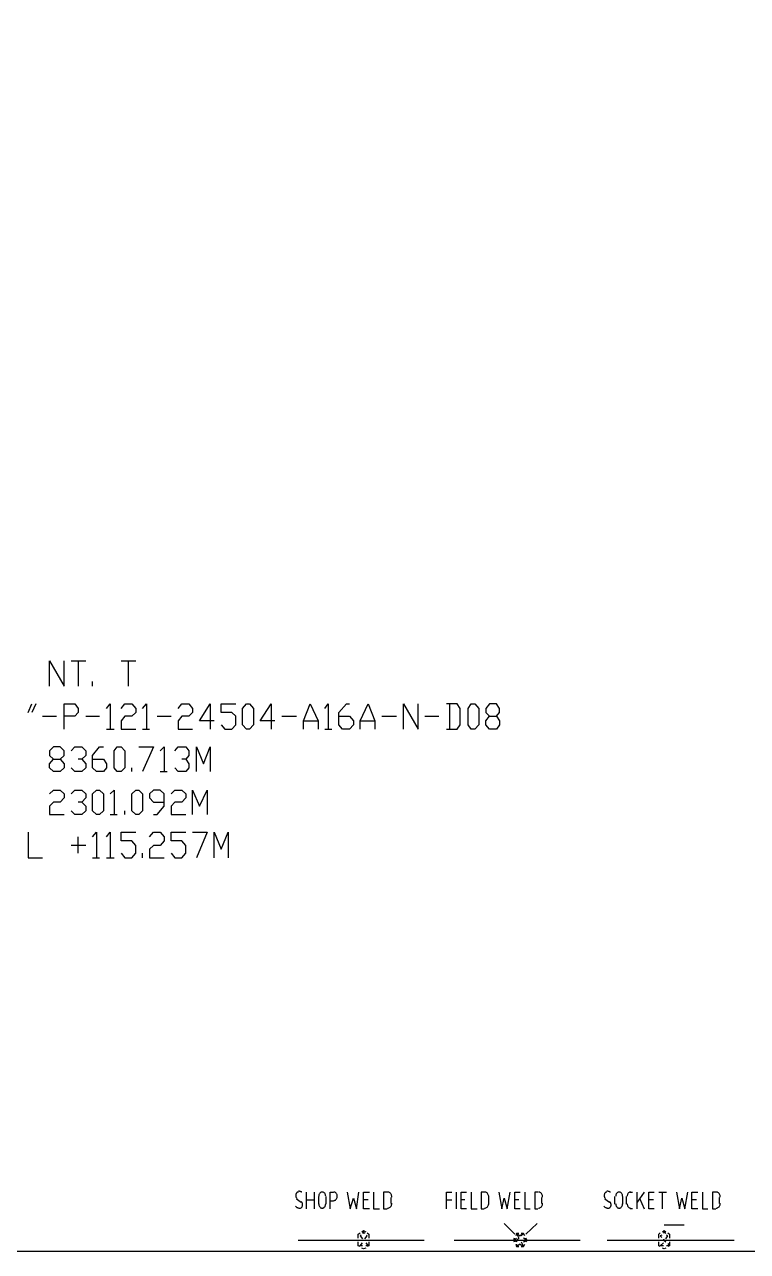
# Model space of a CAD drawing. Header units: millimetres. Extents: x 0 to 818, y 0 to 746.
# Drawn here: x 610.5 to 723.3, y 0 to 191.5 of the extents above; entities that cross this region are included whole.
import ezdxf

# ---------------------------------------------------------------- set-up
doc = ezdxf.new("R2010")
doc.units = ezdxf.units.MM
doc.layers.add('DIAGRAM_IMAGE', color=7, linetype='Continuous')
doc.layers.add('DIAGRAM_VECTOR', color=4, linetype='Continuous')
picture_1 = doc.add_image_def('image1.png', size_in_pixel=(3409, 3109))

msp = doc.modelspace()

# ---------------------------------------------------------------- linework, layer by layer
at = {"layer": 'DIAGRAM_VECTOR'}
for p, q in [((614.44, 88.24), (614.44, 92.2)), ((614.44, 92.2), (616.72, 88.24)), ((616.72, 88.24), (616.72, 92.2)), ((617.8, 92.2), (620.08, 92.2)), ((618.88, 92.2), (618.88, 88.24)), ((625.6, 92.2), (627.88, 92.2)), ((626.68, 92.2), (626.68, 88.24)), ((621.16, 88.24), (621.16, 88.96)), ((611.08, 84.16), (611.68, 85.48)), ((612.28, 85.48), (611.68, 84.16)), ((616.72, 81.52), (616.72, 85.48)), ((616.72, 85.48), (618.4, 85.48)), ((618.4, 85.48), (618.88, 84.76)), ((618.88, 84.76), (618.88, 84.16)), ((623.32, 84.76), (623.92, 85.48)), ((623.92, 85.48), (623.92, 81.52)), ((625.6, 84.76), (626.2, 85.48)), ((626.2, 85.48), (627.28, 85.48)), ((627.28, 85.48), (627.88, 84.76)), ((627.88, 84.76), (627.88, 84.16)), ((628.96, 84.76), (629.56, 85.48)), ((629.56, 85.48), (629.56, 81.52)), ((634.48, 84.76), (635.08, 85.48)), ((635.08, 85.48), (636.16, 85.48)), ((636.16, 85.48), (636.76, 84.76)), ((636.76, 84.76), (636.76, 84.16)), ((637.84, 82.84), (639.52, 85.48)), ((639.52, 85.48), (639.52, 81.52)), ((641.2, 84.16), (641.2, 85.48)), ((641.2, 85.48), (643.48, 85.48)), ((644.56, 84.76), (645.16, 85.48)), ((644.56, 82.24), (644.56, 84.76)), ((645.16, 85.48), (645.64, 85.48)), ((645.64, 85.48), (646.24, 84.76)), ((646.24, 84.76), (646.24, 82.24)), ((647.32, 82.84), (649, 85.48)), ((649, 85.48), (649, 81.52)), ((654.04, 82.84), (655.12, 85.48)), ((655.12, 85.48), (656.32, 82.84)), ((657.4, 84.76), (657.88, 85.48)), ((657.88, 85.48), (657.88, 81.52)), ((659.56, 84.16), (660.76, 85.48)), ((660.76, 85.48), (661.24, 85.48)), ((662.92, 82.84), (664.12, 85.48)), ((664.12, 85.48), (665.2, 82.84)), ((669.64, 81.52), (669.64, 85.48)), ((669.64, 85.48), (671.92, 81.52)), ((671.92, 81.52), (671.92, 85.48)), ((678.04, 85.48), (676.36, 85.48)), ((676.84, 85.48), (676.84, 81.52)), ((678.52, 84.76), (678.04, 85.48)), ((678.52, 82.24), (678.52, 84.76)), ((679.72, 84.76), (680.2, 85.48)), ((679.72, 82.24), (679.72, 84.76)), ((680.2, 85.48), (680.8, 85.48)), ((680.8, 85.48), (681.4, 84.76)), ((681.4, 84.76), (681.4, 82.24)), ((683.08, 85.48), (682.48, 84.76)), ((682.48, 84.76), (682.48, 84.16)), ((684.16, 85.48), (683.08, 85.48)), ((684.64, 84.76), (684.16, 85.48)), ((684.64, 84.16), (684.64, 84.76)), ((613.36, 83.56), (615.52, 83.56)), ((618.4, 83.56), (616.72, 83.56)), ((618.88, 84.16), (618.4, 83.56)), ((620.08, 83.56), (622.24, 83.56)), ((626.2, 83.56), (625.6, 82.84)), ((625.6, 82.84), (625.6, 81.52)), ((627.28, 83.56), (626.2, 83.56)), ((627.88, 84.16), (627.28, 83.56)), ((631.24, 83.56), (633.4, 83.56)), ((635.08, 83.56), (634.48, 82.84)), ((634.48, 82.84), (634.48, 81.52)), ((636.16, 83.56), (635.08, 83.56)), ((636.76, 84.16), (636.16, 83.56)), ((640.12, 82.84), (637.84, 82.84)), ((642.88, 84.16), (641.2, 84.16)), ((643.48, 83.56), (642.88, 84.16)), ((643.48, 82.24), (643.48, 83.56)), ((649.6, 82.84), (647.32, 82.84)), ((650.68, 83.56), (652.96, 83.56)), ((654.04, 81.52), (654.04, 82.84)), ((654.04, 82.84), (656.32, 82.84)), ((656.32, 82.84), (656.32, 81.52)), ((659.56, 82.24), (659.56, 84.16)), ((659.56, 83.56), (661.24, 83.56)), ((661.24, 83.56), (661.84, 82.84)), ((661.84, 82.84), (661.84, 82.24)), ((662.92, 81.52), (662.92, 82.84)), ((662.92, 82.84), (665.2, 82.84)), ((665.2, 82.84), (665.2, 81.52)), ((666.28, 83.56), (668.56, 83.56)), ((673, 83.56), (675.16, 83.56)), ((682.48, 84.16), (683.08, 83.56)), ((682.48, 82.84), (683.08, 83.56)), ((682.48, 82.24), (682.48, 82.84)), ((683.08, 83.56), (684.16, 83.56)), ((684.16, 83.56), (684.64, 84.16)), ((684.16, 83.56), (684.64, 82.84)), ((684.64, 82.84), (684.64, 82.24)), ((623.32, 81.52), (624.52, 81.52)), ((625.6, 81.52), (627.88, 81.52)), ((628.96, 81.52), (630.04, 81.52)), ((634.48, 81.52), (636.76, 81.52)), ((641.2, 82.24), (641.8, 81.52)), ((641.8, 81.52), (642.88, 81.52)), ((642.88, 81.52), (643.48, 82.24)), ((645.16, 81.52), (644.56, 82.24)), ((645.64, 81.52), (645.16, 81.52)), ((646.24, 82.24), (645.64, 81.52)), ((657.4, 81.52), (658.48, 81.52)), ((660.16, 81.52), (659.56, 82.24)), ((661.24, 81.52), (660.16, 81.52)), ((661.84, 82.24), (661.24, 81.52)), ((676.36, 81.52), (678.04, 81.52)), ((678.04, 81.52), (678.52, 82.24)), ((680.2, 81.52), (679.72, 82.24)), ((680.8, 81.52), (680.2, 81.52)), ((681.4, 82.24), (680.8, 81.52)), ((683.08, 81.52), (682.48, 82.24)), ((684.16, 81.52), (683.08, 81.52)), ((684.64, 82.24), (684.16, 81.52)), ((615.04, 78.76), (614.44, 78.16)), ((616.12, 78.76), (615.04, 78.76)), ((616.72, 78.16), (616.12, 78.76)), ((617.8, 78.16), (618.4, 78.76)), ((618.4, 78.76), (619.48, 78.76)), ((619.48, 78.76), (620.08, 78.16)), ((621.16, 77.44), (622.24, 78.76)), ((622.24, 78.76), (622.84, 78.76)), ((624.52, 78.16), (625, 78.76)), ((625, 78.76), (625.6, 78.76)), ((625.6, 78.76), (626.2, 78.16)), ((628.36, 78.76), (630.64, 78.76)), ((630.64, 78.76), (628.96, 74.92)), ((631.72, 78.16), (632.32, 78.76)), ((632.32, 78.76), (632.32, 74.92)), ((634, 78.16), (634.48, 78.76)), ((634.48, 78.76), (635.68, 78.76)), ((635.68, 78.76), (636.16, 78.16)), ((637.36, 74.92), (637.36, 78.76)), ((637.36, 78.76), (638.44, 76.12)), ((638.44, 76.12), (639.52, 78.76)), ((639.52, 78.76), (639.52, 74.92)), ((614.44, 78.16), (614.44, 77.44)), ((614.44, 77.44), (615.04, 76.84)), ((614.44, 76.12), (615.04, 76.84)), ((615.04, 76.84), (616.12, 76.84)), ((616.12, 76.84), (616.72, 77.44)), ((616.12, 76.84), (616.72, 76.12)), ((616.72, 77.44), (616.72, 78.16)), ((619.48, 76.84), (618.88, 76.84)), ((620.08, 77.44), (619.48, 76.84)), ((619.48, 76.84), (620.08, 76.12)), ((620.08, 78.16), (620.08, 77.44)), ((621.16, 75.52), (621.16, 77.44)), ((621.16, 76.84), (622.84, 76.84)), ((622.84, 76.84), (623.32, 76.12)), ((624.52, 75.52), (624.52, 78.16)), ((626.2, 78.16), (626.2, 75.52)), ((635.68, 76.84), (635.08, 76.84)), ((636.16, 77.44), (635.68, 76.84)), ((635.68, 76.84), (636.16, 76.12)), ((636.16, 78.16), (636.16, 77.44)), ((614.44, 75.52), (614.44, 76.12)), ((615.04, 74.92), (614.44, 75.52)), ((616.12, 74.92), (615.04, 74.92)), ((616.72, 75.52), (616.12, 74.92)), ((616.72, 76.12), (616.72, 75.52)), ((618.4, 74.92), (617.8, 75.52)), ((619.48, 74.92), (618.4, 74.92)), ((620.08, 75.52), (619.48, 74.92)), ((620.08, 76.12), (620.08, 75.52)), ((621.76, 74.92), (621.16, 75.52)), ((622.84, 74.92), (621.76, 74.92)), ((623.32, 75.52), (622.84, 74.92)), ((623.32, 76.12), (623.32, 75.52)), ((625, 74.92), (624.52, 75.52)), ((625.6, 74.92), (625, 74.92)), ((626.2, 75.52), (625.6, 74.92)), ((627.28, 74.92), (627.28, 75.52)), ((631.72, 74.92), (632.8, 74.92)), ((634.48, 74.92), (634, 75.52)), ((635.68, 74.92), (634.48, 74.92)), ((636.16, 75.52), (635.68, 74.92)), ((636.16, 76.12), (636.16, 75.52)), ((614.44, 71.44), (615.04, 72.04)), ((615.04, 72.04), (616.12, 72.04)), ((616.12, 72.04), (616.72, 71.44)), ((616.72, 71.44), (616.72, 70.84)), ((617.8, 71.44), (618.4, 72.04)), ((618.4, 72.04), (619.48, 72.04)), ((619.48, 72.04), (620.08, 71.44)), ((620.08, 71.44), (620.08, 70.84)), ((621.16, 71.44), (621.76, 72.04)), ((621.16, 68.8), (621.16, 71.44)), ((621.76, 72.04), (622.24, 72.04)), ((622.24, 72.04), (622.84, 71.44)), ((622.84, 71.44), (622.84, 68.8)), ((623.92, 71.44), (624.52, 72.04)), ((624.52, 72.04), (624.52, 68.2)), ((627.28, 71.44), (627.88, 72.04)), ((627.28, 68.8), (627.28, 71.44)), ((627.88, 72.04), (628.36, 72.04)), ((628.36, 72.04), (628.96, 71.44)), ((628.96, 71.44), (628.96, 68.8)), ((630.64, 72.04), (630.04, 71.44)), ((630.04, 71.44), (630.04, 70.84)), ((631.72, 72.04), (630.64, 72.04)), ((632.32, 71.44), (631.72, 72.04)), ((632.32, 69.52), (632.32, 71.44)), ((633.4, 71.44), (634, 72.04)), ((634, 72.04), (635.08, 72.04)), ((635.08, 72.04), (635.68, 71.44)), ((635.68, 71.44), (635.68, 70.84)), ((636.76, 68.2), (636.76, 72.04)), ((636.76, 72.04), (637.84, 69.52)), ((637.84, 69.52), (639.04, 72.04)), ((639.04, 72.04), (639.04, 68.2)), ((615.04, 70.12), (614.44, 69.52)), ((614.44, 69.52), (614.44, 68.2)), ((616.12, 70.12), (615.04, 70.12)), ((616.72, 70.84), (616.12, 70.12)), ((619.48, 70.12), (618.88, 70.12)), ((620.08, 70.84), (619.48, 70.12)), ((619.48, 70.12), (620.08, 69.52)), ((620.08, 69.52), (620.08, 68.8)), ((630.04, 70.84), (630.64, 70.12)), ((630.64, 70.12), (632.32, 70.12)), ((631.24, 68.2), (632.32, 69.52)), ((634, 70.12), (633.4, 69.52)), ((633.4, 69.52), (633.4, 68.2)), ((635.08, 70.12), (634, 70.12)), ((635.68, 70.84), (635.08, 70.12)), ((614.44, 68.2), (616.72, 68.2)), ((618.4, 68.2), (617.8, 68.8)), ((619.48, 68.2), (618.4, 68.2)), ((620.08, 68.8), (619.48, 68.2)), ((621.76, 68.2), (621.16, 68.8)), ((622.24, 68.2), (621.76, 68.2)), ((622.84, 68.8), (622.24, 68.2)), ((623.92, 68.2), (625, 68.2)), ((626.2, 68.2), (626.2, 68.8)), ((627.88, 68.2), (627.28, 68.8)), ((628.36, 68.2), (627.88, 68.2)), ((628.96, 68.8), (628.36, 68.2)), ((630.64, 68.2), (631.24, 68.2)), ((633.4, 68.2), (635.68, 68.2)), ((611.08, 65.44), (611.08, 61.48)), ((621.16, 64.72), (621.76, 65.44)), ((621.76, 65.44), (621.76, 61.48)), ((623.32, 64.72), (623.92, 65.44)), ((623.92, 65.44), (623.92, 61.48)), ((625.6, 64.12), (625.6, 65.44)), ((625.6, 65.44), (627.88, 65.44)), ((630.04, 64.72), (630.64, 65.44)), ((630.64, 65.44), (631.72, 65.44)), ((631.72, 65.44), (632.32, 64.72)), ((633.4, 64.12), (633.4, 65.44)), ((633.4, 65.44), (635.68, 65.44)), ((636.76, 65.44), (639.04, 65.44)), ((639.04, 65.44), (637.36, 61.48)), ((640.12, 61.48), (640.12, 65.44)), ((640.12, 65.44), (641.2, 62.8)), ((641.2, 62.8), (642.28, 65.44)), ((642.28, 65.44), (642.28, 61.48)), ((620.08, 63.4), (617.8, 63.4)), ((618.88, 62.2), (618.88, 64.72)), ((627.28, 64.12), (625.6, 64.12)), ((627.88, 63.4), (627.28, 64.12)), ((627.88, 62.2), (627.88, 63.4)), ((630.64, 63.4), (630.04, 62.8)), ((631.72, 63.4), (630.64, 63.4)), ((632.32, 64.12), (631.72, 63.4)), ((632.32, 64.72), (632.32, 64.12)), ((635.08, 64.12), (633.4, 64.12)), ((635.68, 63.4), (635.08, 64.12)), ((635.68, 62.2), (635.68, 63.4)), ((611.08, 61.48), (613.36, 61.48)), ((621.16, 61.48), (622.24, 61.48)), ((623.32, 61.48), (624.52, 61.48)), ((625.6, 62.2), (626.2, 61.48)), ((626.2, 61.48), (627.28, 61.48)), ((627.28, 61.48), (627.88, 62.2)), ((628.96, 61.48), (628.96, 62.2)), ((630.04, 62.8), (630.04, 61.48)), ((630.04, 61.48), (632.32, 61.48)), ((633.4, 62.2), (634, 61.48)), ((634, 61.48), (635.08, 61.48)), ((635.08, 61.48), (635.68, 62.2)), ((652.85, 8.86), (652.84, 8.79)), ((652.84, 8.79), (652.84, 8.72)), ((652.84, 8.72), (652.85, 8.65)), ((652.87, 8.94), (652.85, 8.86)), ((652.85, 8.65), (652.86, 8.58)), ((652.86, 8.58), (652.88, 8.51)), ((652.89, 9), (652.87, 8.94)), ((652.88, 8.51), (652.91, 8.45)), ((652.92, 9.06), (652.89, 9)), ((652.91, 8.45), (652.94, 8.39)), ((652.96, 9.12), (652.92, 9.06)), ((652.94, 8.39), (652.98, 8.34)), ((653, 9.16), (652.96, 9.12)), ((652.96, 8.2), (653.68, 7.72)), ((652.98, 8.34), (653.02, 8.3)), ((653.04, 9.2), (653, 9.16)), ((653.02, 8.3), (653.07, 8.26)), ((653.09, 9.24), (653.04, 9.2)), ((653.15, 9.26), (653.09, 9.24)), ((653.2, 9.27), (653.15, 9.26)), ((653.26, 9.28), (653.2, 9.27)), ((653.33, 9.4), (653.27, 9.4)), ((653.39, 9.39), (653.33, 9.4)), ((653.44, 9.39), (653.39, 9.39)), ((653.5, 9.37), (653.44, 9.39)), ((653.55, 9.36), (653.5, 9.37)), ((653.61, 9.35), (653.55, 9.36)), ((653.66, 9.33), (653.61, 9.35)), ((653.72, 9.31), (653.66, 9.33)), ((653.74, 7.74), (653.69, 7.78)), ((653.77, 9.28), (653.72, 9.31)), ((653.78, 7.7), (653.74, 7.74)), ((653.82, 9.25), (653.77, 9.28)), ((653.82, 7.65), (653.78, 7.7)), ((654.52, 6.64), (654.52, 9.28)), ((654.52, 8.08), (655.72, 8.08)), ((655.72, 9.28), (655.72, 6.64)), ((656.45, 8.73), (656.44, 8.62)), ((656.44, 7.36), (656.44, 8.56)), ((656.47, 8.83), (656.45, 8.73)), ((656.5, 8.92), (656.47, 8.83)), ((656.54, 9.01), (656.5, 8.92)), ((656.6, 9.09), (656.54, 9.01)), ((656.66, 9.15), (656.6, 9.09)), ((656.73, 9.21), (656.66, 9.15)), ((656.81, 9.25), (656.73, 9.21)), ((656.89, 9.27), (656.81, 9.25)), ((656.98, 9.28), (656.89, 9.27)), ((657.07, 9.27), (656.98, 9.28)), ((657.15, 9.25), (657.07, 9.27)), ((657.23, 9.21), (657.15, 9.25)), ((657.3, 9.15), (657.23, 9.21)), ((657.36, 9.09), (657.3, 9.15)), ((657.42, 9.01), (657.36, 9.09)), ((657.46, 8.92), (657.42, 9.01)), ((657.49, 8.83), (657.46, 8.92)), ((657.51, 8.73), (657.49, 8.83)), ((657.52, 8.62), (657.51, 8.73)), ((657.52, 8.56), (657.52, 7.36)), ((658.24, 6.64), (658.24, 9.28)), ((658.24, 9.28), (658.72, 9.28)), ((658.72, 7.84), (658.24, 7.84)), ((658.87, 9.27), (658.78, 9.28)), ((658.78, 7.96), (658.87, 7.97)), ((658.95, 9.25), (658.87, 9.27)), ((658.87, 7.97), (658.95, 7.99)), ((659.03, 9.21), (658.95, 9.25)), ((658.95, 7.99), (659.03, 8.03)), ((659.1, 9.15), (659.03, 9.21)), ((659.03, 8.03), (659.1, 8.09)), ((659.16, 9.09), (659.1, 9.15)), ((659.1, 8.09), (659.16, 8.15)), ((659.22, 9.01), (659.16, 9.09)), ((659.16, 8.15), (659.22, 8.23)), ((659.26, 8.92), (659.22, 9.01)), ((659.22, 8.23), (659.26, 8.32)), ((659.29, 8.83), (659.26, 8.92)), ((659.26, 8.32), (659.29, 8.41)), ((659.31, 8.73), (659.29, 8.83)), ((659.29, 8.41), (659.31, 8.51)), ((659.32, 8.62), (659.31, 8.73)), ((659.31, 8.51), (659.32, 8.62)), ((660.88, 9.28), (661.36, 6.64)), ((661.36, 6.64), (661.84, 8.32)), ((661.84, 8.32), (662.32, 6.64)), ((662.32, 6.64), (662.68, 9.28)), ((663.4, 6.64), (663.4, 9.28)), ((663.4, 9.28), (664.36, 9.28)), ((664.12, 8.08), (663.4, 8.08)), ((664.96, 9.28), (664.96, 6.64)), ((667.12, 9.28), (666.52, 9.28)), ((666.52, 9.28), (666.52, 6.64)), ((667.29, 9.27), (667.18, 9.28)), ((667.39, 9.24), (667.29, 9.27)), ((667.48, 9.19), (667.39, 9.24)), ((667.57, 9.13), (667.48, 9.19)), ((667.65, 9.05), (667.57, 9.13)), ((667.71, 8.96), (667.65, 9.05)), ((667.77, 8.86), (667.71, 8.96)), ((667.72, 7.48), (667.72, 8.44)), ((667.81, 8.75), (667.77, 8.86)), ((667.83, 8.63), (667.81, 8.75)), ((667.84, 8.5), (667.83, 8.63)), ((676.36, 6.64), (676.36, 9.28)), ((676.36, 9.28), (677.2, 9.28)), ((676.36, 8.08), (677.2, 8.08)), ((677.92, 6.64), (677.92, 9.28)), ((678.64, 6.64), (678.64, 9.28)), ((678.64, 9.28), (679.48, 9.28)), ((679.24, 8.08), (678.64, 8.08)), ((680.2, 9.28), (680.2, 6.64)), ((682.24, 9.28), (681.76, 9.28)), ((681.76, 9.28), (681.76, 6.64)), ((682.41, 9.27), (682.3, 9.28)), ((682.51, 9.24), (682.41, 9.27)), ((682.6, 9.19), (682.51, 9.24)), ((682.69, 9.13), (682.6, 9.19)), ((682.77, 9.05), (682.69, 9.13)), ((682.83, 8.96), (682.77, 9.05)), ((682.89, 8.86), (682.83, 8.96)), ((682.93, 8.75), (682.89, 8.86)), ((682.95, 8.63), (682.93, 8.75)), ((682.96, 8.5), (682.95, 8.63)), ((682.96, 7.48), (682.96, 8.44)), ((684.52, 9.28), (685, 6.64)), ((685, 6.64), (685.36, 8.32)), ((685.36, 8.32), (685.84, 6.64)), ((685.84, 6.64), (686.32, 9.28)), ((687.04, 6.64), (687.04, 9.28)), ((687.04, 9.28), (687.88, 9.28)), ((687.64, 8.08), (687.04, 8.08)), ((688.6, 9.28), (688.6, 6.64)), ((690.64, 9.28), (690.16, 9.28)), ((690.16, 9.28), (690.16, 6.64)), ((690.81, 9.27), (690.7, 9.28)), ((690.91, 9.24), (690.81, 9.27)), ((691, 9.19), (690.91, 9.24)), ((691.09, 9.13), (691, 9.19)), ((691.17, 9.05), (691.09, 9.13)), ((691.23, 8.96), (691.17, 9.05)), ((691.29, 8.86), (691.23, 8.96)), ((691.24, 7.48), (691.24, 8.44)), ((691.33, 8.75), (691.29, 8.86)), ((691.35, 8.63), (691.33, 8.75)), ((691.36, 8.5), (691.35, 8.63)), ((700.97, 8.86), (700.96, 8.79)), ((700.96, 8.79), (700.96, 8.72)), ((700.96, 8.72), (700.97, 8.65)), ((700.99, 8.94), (700.97, 8.86)), ((700.97, 8.65), (700.98, 8.58)), ((700.98, 8.58), (701, 8.51)), ((701.01, 9), (700.99, 8.94)), ((701, 8.51), (701.03, 8.45)), ((701.04, 9.06), (701.01, 9)), ((701.03, 8.45), (701.06, 8.39)), ((701.08, 9.12), (701.04, 9.06)), ((701.06, 8.39), (701.1, 8.34)), ((701.12, 9.16), (701.08, 9.12)), ((701.08, 8.2), (701.8, 7.72)), ((701.1, 8.34), (701.14, 8.3)), ((701.16, 9.2), (701.12, 9.16)), ((701.14, 8.3), (701.19, 8.26)), ((701.21, 9.24), (701.16, 9.2)), ((701.27, 9.26), (701.21, 9.24)), ((701.32, 9.27), (701.27, 9.26)), ((701.38, 9.28), (701.32, 9.27)), ((701.45, 9.4), (701.39, 9.4)), ((701.51, 9.39), (701.45, 9.4)), ((701.56, 9.39), (701.51, 9.39)), ((701.62, 9.37), (701.56, 9.39)), ((701.67, 9.36), (701.62, 9.37)), ((701.73, 9.35), (701.67, 9.36)), ((701.78, 9.33), (701.73, 9.35)), ((701.84, 9.31), (701.78, 9.33)), ((701.86, 7.74), (701.81, 7.78)), ((701.89, 9.28), (701.84, 9.31)), ((701.9, 7.7), (701.86, 7.74)), ((701.94, 9.25), (701.89, 9.28)), ((701.94, 7.65), (701.9, 7.7)), ((702.64, 7.36), (702.64, 8.56)), ((702.77, 8.73), (702.76, 8.62)), ((702.79, 8.83), (702.77, 8.73)), ((702.82, 8.92), (702.79, 8.83)), ((702.86, 9.01), (702.82, 8.92)), ((702.92, 9.09), (702.86, 9.01)), ((702.98, 9.15), (702.92, 9.09)), ((703.05, 9.21), (702.98, 9.15)), ((703.13, 9.25), (703.05, 9.21)), ((703.21, 9.27), (703.13, 9.25)), ((703.3, 9.28), (703.21, 9.27)), ((703.39, 9.27), (703.3, 9.28)), ((703.47, 9.25), (703.39, 9.27)), ((703.55, 9.21), (703.47, 9.25)), ((703.62, 9.15), (703.55, 9.21)), ((703.68, 9.09), (703.62, 9.15)), ((703.74, 9.01), (703.68, 9.09)), ((703.78, 8.92), (703.74, 9.01)), ((703.81, 8.83), (703.78, 8.92)), ((703.83, 8.73), (703.81, 8.83)), ((703.84, 8.62), (703.83, 8.73)), ((703.84, 8.56), (703.84, 7.36)), ((704.44, 7.36), (704.44, 8.56)), ((704.57, 8.73), (704.56, 8.62)), ((704.59, 8.83), (704.57, 8.73)), ((704.62, 8.92), (704.59, 8.83)), ((704.66, 9.01), (704.62, 8.92)), ((704.72, 9.09), (704.66, 9.01)), ((704.78, 9.15), (704.72, 9.09)), ((704.85, 9.21), (704.78, 9.15)), ((704.93, 9.25), (704.85, 9.21)), ((705.01, 9.27), (704.93, 9.25)), ((705.1, 9.28), (705.01, 9.27)), ((705.04, 9.28), (705.4, 9.28)), ((706.12, 6.64), (706.12, 9.28)), ((707.2, 9.28), (706.12, 7.72)), ((706.48, 8.32), (707.2, 6.64)), ((707.92, 6.64), (707.92, 9.28)), ((707.92, 9.28), (708.76, 9.28)), ((708.64, 8.08), (707.92, 8.08)), ((709.48, 9.28), (710.68, 9.28)), ((710.08, 6.64), (710.08, 9.28)), ((712.24, 9.28), (712.72, 6.64)), ((712.72, 6.64), (713.08, 8.32)), ((713.08, 8.32), (713.56, 6.64)), ((713.56, 6.64), (714.04, 9.28)), ((714.64, 6.64), (714.64, 9.28)), ((714.64, 9.28), (715.6, 9.28)), ((715.36, 8.08), (714.64, 8.08)), ((716.32, 9.28), (716.32, 6.64)), ((718.36, 9.28), (717.88, 9.28)), ((717.88, 9.28), (717.88, 6.64)), ((718.53, 9.27), (718.42, 9.28)), ((718.63, 9.24), (718.53, 9.27)), ((718.72, 9.19), (718.63, 9.24)), ((718.81, 9.13), (718.72, 9.19)), ((718.89, 9.05), (718.81, 9.13)), ((718.95, 8.96), (718.89, 9.05)), ((719.01, 8.86), (718.95, 8.96)), ((718.96, 7.48), (718.96, 8.44)), ((719.05, 8.75), (719.01, 8.86)), ((719.07, 8.63), (719.05, 8.75)), ((719.08, 8.5), (719.07, 8.63)), ((652.79, 7.05), (652.84, 7)), ((652.84, 7), (652.91, 6.95)), ((652.91, 6.95), (652.97, 6.91)), ((652.97, 6.91), (653.04, 6.87)), ((653.04, 6.87), (653.1, 6.84)), ((653.1, 6.84), (653.17, 6.82)), ((653.17, 6.82), (653.24, 6.8)), ((653.24, 6.8), (653.31, 6.78)), ((653.31, 6.78), (653.38, 6.77)), ((653.38, 6.77), (653.45, 6.76)), ((653.5, 6.76), (653.56, 6.77)), ((653.56, 6.77), (653.61, 6.78)), ((653.61, 6.78), (653.67, 6.8)), ((653.67, 6.8), (653.72, 6.84)), ((653.72, 6.84), (653.76, 6.88)), ((653.76, 6.88), (653.8, 6.92)), ((653.8, 6.92), (653.84, 6.98)), ((653.85, 7.59), (653.82, 7.65)), ((653.84, 6.98), (653.87, 7.04)), ((653.88, 7.53), (653.85, 7.59)), ((653.87, 7.04), (653.89, 7.1)), ((653.9, 7.46), (653.88, 7.53)), ((653.89, 7.1), (653.91, 7.18)), ((653.91, 7.39), (653.9, 7.46)), ((653.92, 7.32), (653.91, 7.39)), ((653.91, 7.18), (653.92, 7.25)), ((653.92, 7.25), (653.92, 7.32)), ((656.44, 7.42), (656.45, 7.31)), ((656.45, 7.31), (656.47, 7.21)), ((656.47, 7.21), (656.5, 7.12)), ((656.5, 7.12), (656.54, 7.03)), ((656.54, 7.03), (656.6, 6.95)), ((656.6, 6.95), (656.66, 6.89)), ((656.66, 6.89), (656.73, 6.83)), ((656.73, 6.83), (656.81, 6.79)), ((656.81, 6.79), (656.89, 6.77)), ((656.89, 6.77), (656.98, 6.76)), ((656.98, 6.76), (657.07, 6.77)), ((657.07, 6.77), (657.15, 6.79)), ((657.15, 6.79), (657.23, 6.83)), ((657.23, 6.83), (657.3, 6.89)), ((657.3, 6.89), (657.36, 6.95)), ((657.36, 6.95), (657.42, 7.03)), ((657.42, 7.03), (657.46, 7.12)), ((657.46, 7.12), (657.49, 7.21)), ((657.49, 7.21), (657.51, 7.31)), ((657.51, 7.31), (657.52, 7.42)), ((664.36, 6.64), (663.4, 6.64)), ((664.96, 6.64), (665.92, 6.64)), ((666.52, 6.64), (667.12, 6.64)), ((667.18, 6.76), (667.29, 6.77)), ((667.29, 6.77), (667.39, 6.8)), ((667.39, 6.8), (667.48, 6.85)), ((667.48, 6.85), (667.57, 6.91)), ((667.57, 6.91), (667.65, 6.99)), ((667.65, 6.99), (667.71, 7.08)), ((667.71, 7.08), (667.77, 7.18)), ((667.77, 7.18), (667.81, 7.29)), ((667.81, 7.29), (667.83, 7.41)), ((667.83, 7.41), (667.84, 7.54)), ((679.48, 6.64), (678.64, 6.64)), ((680.2, 6.64), (681.16, 6.64)), ((681.76, 6.64), (682.24, 6.64)), ((682.3, 6.76), (682.41, 6.77)), ((682.41, 6.77), (682.51, 6.8)), ((682.51, 6.8), (682.6, 6.85)), ((682.6, 6.85), (682.69, 6.91)), ((682.69, 6.91), (682.77, 6.99)), ((682.77, 6.99), (682.83, 7.08)), ((682.83, 7.08), (682.89, 7.18)), ((682.89, 7.18), (682.93, 7.29)), ((682.93, 7.29), (682.95, 7.41)), ((682.95, 7.41), (682.96, 7.54)), ((687.88, 6.64), (687.04, 6.64)), ((688.6, 6.64), (689.44, 6.64)), ((690.16, 6.64), (690.64, 6.64)), ((690.7, 6.76), (690.81, 6.77)), ((690.81, 6.77), (690.91, 6.8)), ((690.91, 6.8), (691, 6.85)), ((691, 6.85), (691.09, 6.91)), ((691.09, 6.91), (691.17, 6.99)), ((691.17, 6.99), (691.23, 7.08)), ((691.23, 7.08), (691.29, 7.18)), ((691.29, 7.18), (691.33, 7.29)), ((691.33, 7.29), (691.35, 7.41)), ((691.35, 7.41), (691.36, 7.54)), ((700.91, 7.05), (700.96, 7)), ((700.96, 7), (701.03, 6.95)), ((701.03, 6.95), (701.09, 6.91)), ((701.09, 6.91), (701.16, 6.87)), ((701.16, 6.87), (701.22, 6.84)), ((701.22, 6.84), (701.29, 6.82)), ((701.29, 6.82), (701.36, 6.8)), ((701.36, 6.8), (701.43, 6.78)), ((701.43, 6.78), (701.5, 6.77)), ((701.5, 6.77), (701.57, 6.76)), ((701.62, 6.76), (701.68, 6.77)), ((701.68, 6.77), (701.73, 6.78)), ((701.73, 6.78), (701.79, 6.8)), ((701.79, 6.8), (701.84, 6.84)), ((701.84, 6.84), (701.88, 6.88)), ((701.88, 6.88), (701.92, 6.92)), ((701.92, 6.92), (701.96, 6.98)), ((701.97, 7.59), (701.94, 7.65)), ((701.96, 6.98), (701.99, 7.04)), ((702, 7.53), (701.97, 7.59)), ((701.99, 7.04), (702.01, 7.1)), ((702.02, 7.46), (702, 7.53)), ((702.01, 7.1), (702.03, 7.18)), ((702.03, 7.39), (702.02, 7.46)), ((702.04, 7.32), (702.03, 7.39)), ((702.03, 7.18), (702.04, 7.25)), ((702.04, 7.25), (702.04, 7.32)), ((702.76, 7.42), (702.77, 7.31)), ((702.77, 7.31), (702.79, 7.21)), ((702.79, 7.21), (702.82, 7.12)), ((702.82, 7.12), (702.86, 7.03)), ((702.86, 7.03), (702.92, 6.95)), ((702.92, 6.95), (702.98, 6.89)), ((702.98, 6.89), (703.05, 6.83)), ((703.05, 6.83), (703.13, 6.79)), ((703.13, 6.79), (703.21, 6.77)), ((703.21, 6.77), (703.3, 6.76)), ((703.3, 6.76), (703.39, 6.77)), ((703.39, 6.77), (703.47, 6.79)), ((703.47, 6.79), (703.55, 6.83)), ((703.55, 6.83), (703.62, 6.89)), ((703.62, 6.89), (703.68, 6.95)), ((703.68, 6.95), (703.74, 7.03)), ((703.74, 7.03), (703.78, 7.12)), ((703.78, 7.12), (703.81, 7.21)), ((703.81, 7.21), (703.83, 7.31)), ((703.83, 7.31), (703.84, 7.42)), ((704.56, 7.42), (704.57, 7.31)), ((704.57, 7.31), (704.59, 7.21)), ((704.59, 7.21), (704.62, 7.12)), ((704.62, 7.12), (704.66, 7.03)), ((704.66, 7.03), (704.72, 6.95)), ((704.72, 6.95), (704.78, 6.89)), ((704.78, 6.89), (704.85, 6.83)), ((704.85, 6.83), (704.93, 6.79)), ((704.93, 6.79), (705.01, 6.77)), ((705.01, 6.77), (705.1, 6.76)), ((705.4, 6.64), (705.04, 6.64)), ((708.76, 6.64), (707.92, 6.64)), ((715.6, 6.64), (714.64, 6.64)), ((716.32, 6.64), (717.16, 6.64)), ((717.88, 6.64), (718.36, 6.64)), ((718.42, 6.76), (718.53, 6.77)), ((718.53, 6.77), (718.63, 6.8)), ((718.63, 6.8), (718.72, 6.85)), ((718.72, 6.85), (718.81, 6.91)), ((718.81, 6.91), (718.89, 6.99)), ((718.89, 6.99), (718.95, 7.08)), ((718.95, 7.08), (719.01, 7.18)), ((719.01, 7.18), (719.05, 7.29)), ((719.05, 7.29), (719.07, 7.41)), ((719.07, 7.41), (719.08, 7.54)), ((685.36, 4.36), (687.04, 2.68)), ((688.72, 2.68), (690.52, 4.36)), ((713.44, 4.12), (710.32, 4.12)), ((662.56, 2.68), (662.92, 2.92)), ((662.56, 2.08), (662.56, 2.68)), ((663.04, 2.56), (662.92, 2.44)), ((662.92, 2.44), (663.28, 1.96)), ((663.16, 3.04), (663.4, 3.28)), ((663.4, 3.04), (663.28, 2.8)), ((663.4, 3.28), (663.76, 3.04)), ((663.64, 2.8), (663.4, 3.04)), ((663.64, 1.96), (664, 2.44)), ((664, 2.44), (663.88, 2.56)), ((664, 2.92), (664.24, 2.68)), ((664.24, 2.68), (664.24, 2.08)), ((686.8, 1.72), (687.28, 2.08)), ((686.92, 2.08), (686.8, 1.72)), ((687.28, 2.8), (687.16, 2.44)), ((687.76, 2.44), (687.28, 2.8)), ((687.28, 2.8), (687.64, 2.08)), ((687.64, 2.8), (687.28, 2.8)), ((687.64, 2.08), (687.28, 1.72)), ((687.76, 2.44), (688.36, 2.8)), ((688.36, 2.8), (688, 2.44)), ((688.36, 2.8), (688, 2.8)), ((688.6, 2.44), (688.36, 2.8)), ((688.96, 1.72), (688.36, 2.08)), ((688.96, 1.72), (688.72, 2.08)), ((709.48, 2.68), (709.72, 2.92)), ((709.48, 2.08), (709.48, 2.68)), ((709.96, 2.56), (709.72, 2.44)), ((709.72, 2.44), (709.96, 2.2)), ((710.08, 3.04), (710.32, 3.28)), ((710.32, 3.04), (710.2, 2.8)), ((710.2, 1.96), (710.32, 1.72)), ((710.32, 3.28), (710.56, 3.04)), ((710.56, 2.8), (710.32, 3.04)), ((710.56, 1.96), (710.92, 2.44)), ((710.92, 2.44), (710.68, 2.56)), ((710.92, 2.92), (711.16, 2.68)), ((711.16, 2.68), (711.16, 2.08)), ((672.88, 1.72), (653.2, 1.72)), ((655.48, 1.72), (653.2, 1.72)), ((659.8, 1.72), (657.64, 1.72)), ((661.96, 1.72), (659.8, 1.72)), ((662.56, 0.88), (662.56, 1.48)), ((662.92, 0.76), (662.56, 0.88)), ((662.92, 0.88), (663.28, 1.36)), ((663.28, 0.88), (662.92, 0.88)), ((663.4, 0.4), (663.16, 0.52)), ((663.76, 0.52), (663.4, 0.4)), ((663.76, 1.36), (664.12, 0.88)), ((664.12, 0.88), (663.76, 0.88)), ((664.24, 0.88), (664, 0.76)), ((666.28, 1.72), (664.12, 1.72)), ((664.24, 1.48), (664.24, 0.88)), ((668.44, 1.72), (666.28, 1.72)), ((672.88, 1.72), (670.72, 1.72)), ((697.24, 1.72), (677.56, 1.72)), ((679.72, 1.72), (677.56, 1.72)), ((684.04, 1.72), (681.88, 1.72)), ((686.32, 1.72), (684.04, 1.72)), ((687.28, 1.48), (686.8, 1.72)), ((686.8, 1.72), (686.92, 1.48)), ((687.16, 1.12), (687.28, 0.76)), ((687.28, 1.72), (687.28, 1.48)), ((687.28, 0.76), (687.76, 1.12)), ((687.28, 1.12), (687.28, 0.76)), ((687.28, 0.76), (687.64, 0.76)), ((688.36, 0.76), (687.76, 1.12)), ((688, 1.48), (688.36, 0.76)), ((688, 0.76), (688.36, 0.76)), ((688.36, 1.48), (688.96, 1.72)), ((688.36, 0.76), (688.6, 1.12)), ((690.64, 1.72), (688.48, 1.72)), ((688.72, 1.48), (688.96, 1.72)), ((692.92, 1.72), (690.64, 1.72)), ((697.24, 1.72), (695.08, 1.72)), ((721.24, 1.72), (701.44, 1.72)), ((703.6, 1.72), (701.44, 1.72)), ((708.04, 1.72), (705.76, 1.72)), ((710.2, 1.72), (708.04, 1.72)), ((709.48, 0.88), (709.48, 1.48)), ((709.72, 0.76), (709.48, 0.88)), ((709.72, 0.88), (710.2, 1.36)), ((710.2, 0.88), (709.72, 0.88)), ((710.32, 0.4), (710.08, 0.52)), ((710.32, 1.72), (710.56, 1.48)), ((710.56, 0.52), (710.32, 0.4)), ((711.16, 0.88), (710.68, 0.88)), ((710.92, 1.24), (711.16, 0.88)), ((711.16, 0.88), (710.92, 0.76)), ((711.16, 1.48), (711.16, 0.88)), ((714.52, 1.72), (712.36, 1.72)), ((716.8, 1.72), (714.52, 1.72)), ((721.24, 1.72), (718.96, 1.72))]:
    msp.add_line(p, q, dxfattribs=at)

# ---------------------------------------------------------------- pictures from other files: only their frames are drawn
at = {"layer": 'DIAGRAM_IMAGE'}
image = msp.add_image(picture_1, insert=(0, 0), size_in_units=(818, 746), dxfattribs=at)

doc.saveas('drawing.dxf')
